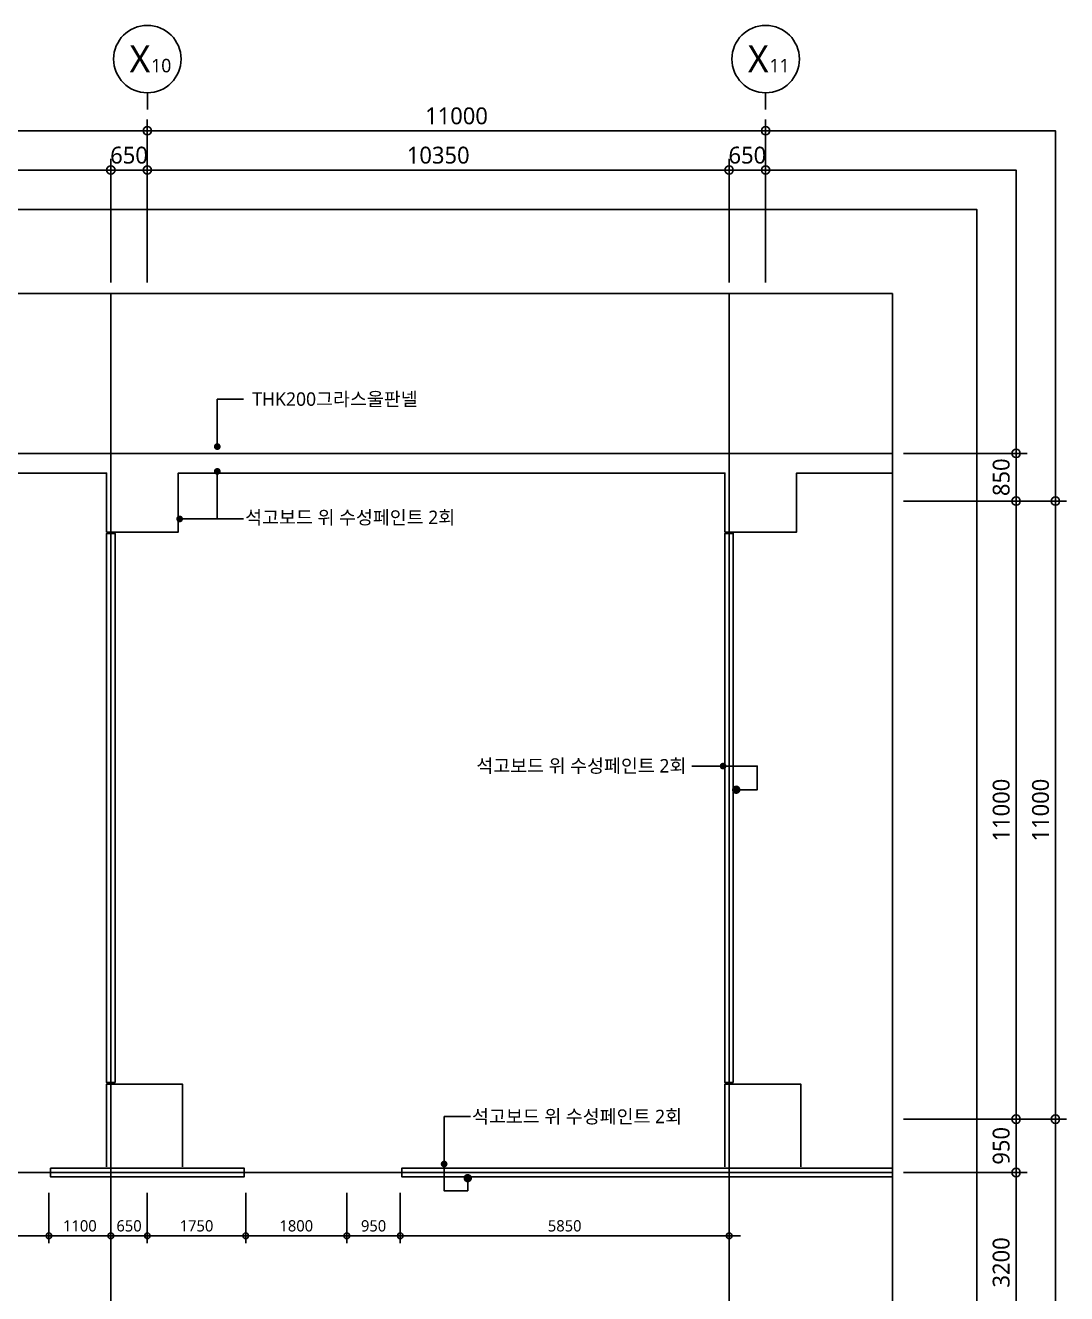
# Model space of a CAD drawing. Header units: millimetres. Extents: x 3775 to 244986, y 1861 to 55808.
# Drawn here: x 134968 to 153493, y 29424 to 51997 of the extents above; entities that cross this region are included whole.
import ezdxf
from ezdxf.enums import TextEntityAlignment as Align

# ---------------------------------------------------------------- set-up
doc = ezdxf.new("R2010")
doc.units = ezdxf.units.MM
doc.header["$LTSCALE"] = 100
doc.header["$MEASUREMENT"] = 0
doc.header["$PDSIZE"] = -10
doc.linetypes.add('CEN', pattern=[62, 60, -1, 0, -1])
doc.layers.get('0').update_dxf_attribs({"linetype": 'CONTINUOUS'})
doc.layers.get('Defpoints').update_dxf_attribs({"color": 171, "linetype": 'CONTINUOUS'})
for name, color, linetype in [('CEN(ST)', 1, 'CEN'), ('INS', 252, 'BATTING'), ('LED', 7, 'CONTINUOUS'), ('NDIM', 7, 'CONTINUOUS'), ('SYM(AXIS)', 7, 'CONTINUOUS'), ('TEXT(AXIS)', 2, 'CONTINUOUS'), ('TEXT(MIN)', 7, 'CONTINUOUS'), ('WALL-석고보드', 7, 'CONTINUOUS')]:
    doc.layers.add(name, color=color, linetype=linetype)
doc.styles.add('CGS', font='cgse', dxfattribs={"bigfont": 'cgs'})
doc.styles.add('나눔바른고딕', font='NanumBarunGothic.ttf')
doc.linetypes.add('BATTING', pattern='A,0.0001,-0.1,[134,ltypeshp.shx,S=0.1,R=0,X=-0.1,Y=0],-0.2,[134,ltypeshp.shx,S=0.1,R=180,X=0.1,Y=0],-0.1', length=0.4001)
doc.dimstyles.new('NDIM 1200', dxfattribs={"dimscale": 75, "dimtxt": 3, "dimasz": 1, "dimexe": 2, "dimexo": 2, "dimgap": 1, "dimtad": 1, "dimdec": 0, "dimdsep": 46, "dimtxsty": 'CGS', "dimblk": 'DOT0', "dimcen": 1, "dimdle": 8, "dimclrd": 256, "dimclre": 256, "dimclrt": 256, "dimadec": 0, "dimazin": 0, "dimtfac": 1, "dimtdec": 0, "dimtix": 1, "dimtmove": 2, "dimatfit": 3, "dimldrblk": 'DOT0', "dimfxl": 1, "dimtolj": 1, "dimtzin": 0, "dimlwd": -1, "dimlwe": -1, "dimarcsym": 0})

# ---------------------------------------------------------------- blocks, each defined once
blk = doc.blocks.new('DOT0')
blk.add_line((-3, 0), (3, 0))
at = {"color": 6}
blk.add_circle((0, 0), 0.75, dxfattribs=at)
blk = doc.blocks.new('*D31')
at = {"layer": 'Defpoints', "color": 0, "ltscale": 0.4, "transparency": 16777216}
for p in [(136488, 49422), (126138, 47222), (136488, 47222)]:
    blk.add_point(p, dxfattribs=at)
at = {"layer": 'NDIM', "ltscale": 0.4, "transparency": 16777216}
for p, q in [((126138, 47422), (126138, 49622)), ((136488, 47422), (136488, 49622)), ((126238, 49422), (136388, 49422))]:
    blk.add_line(p, q, dxfattribs=at)
at = {"layer": 'NDIM', "ltscale": 0.4, "transparency": 16777216, "xscale": 100, "yscale": 100, "zscale": 100, "rotation": 180}
blk.add_blockref('DOT0', (126138, 49422), dxfattribs=at)
at = {"layer": 'NDIM', "ltscale": 0.4, "transparency": 16777216, "xscale": 100, "yscale": 100, "zscale": 100}
blk.add_blockref('DOT0', (136488, 49422), dxfattribs=at)
at = {"layer": 'NDIM', "ltscale": 0.4, "transparency": 16777216, "insert": (131313, 49685), "char_height": 300, "attachment_point": 5, "style": '나눔바른고딕'}
blk.add_mtext('\\A1;10350', dxfattribs=at)
blk = doc.blocks.new('*D32')
at = {"layer": 'Defpoints', "color": 0, "ltscale": 0.4, "transparency": 16777216}
for p in [(136488, 49422), (136488, 47222), (137138, 47222)]:
    blk.add_point(p, dxfattribs=at)
at = {"layer": 'NDIM', "ltscale": 0.4, "transparency": 16777216}
for p, q in [((136488, 47422), (136488, 49622)), ((137138, 47422), (137138, 49622)), ((136388, 49422), (136288, 49422)), ((137138, 49422), (136488, 49422)), ((137238, 49422), (137338, 49422))]:
    blk.add_line(p, q, dxfattribs=at)
at = {"layer": 'NDIM', "ltscale": 0.4, "transparency": 16777216, "xscale": 100, "yscale": 100, "zscale": 100}
blk.add_blockref('DOT0', (136488, 49422), dxfattribs=at)
at = {"layer": 'NDIM', "ltscale": 0.4, "transparency": 16777216, "xscale": 100, "yscale": 100, "zscale": 100, "rotation": 180}
blk.add_blockref('DOT0', (137138, 49422), dxfattribs=at)
at = {"layer": 'NDIM', "ltscale": 0.4, "transparency": 16777216, "insert": (136813, 49685), "char_height": 300, "attachment_point": 5, "style": '나눔바른고딕'}
blk.add_mtext('\\A1;650', dxfattribs=at)
blk = doc.blocks.new('*D33')
at = {"layer": 'Defpoints', "color": 0, "ltscale": 0.4, "transparency": 16777216}
for p in [(137138, 49422), (137138, 47222), (147488, 47222)]:
    blk.add_point(p, dxfattribs=at)
at = {"layer": 'NDIM', "ltscale": 0.4, "transparency": 16777216}
for p, q in [((137138, 47422), (137138, 49622)), ((147488, 47422), (147488, 49622)), ((147388, 49422), (137238, 49422))]:
    blk.add_line(p, q, dxfattribs=at)
at = {"layer": 'NDIM', "ltscale": 0.4, "transparency": 16777216, "xscale": 100, "yscale": 100, "zscale": 100, "rotation": 180}
blk.add_blockref('DOT0', (137138, 49422), dxfattribs=at)
at = {"layer": 'NDIM', "ltscale": 0.4, "transparency": 16777216, "xscale": 100, "yscale": 100, "zscale": 100}
blk.add_blockref('DOT0', (147488, 49422), dxfattribs=at)
at = {"layer": 'NDIM', "ltscale": 0.4, "transparency": 16777216, "insert": (142313, 49685), "char_height": 300, "attachment_point": 5, "style": '나눔바른고딕'}
blk.add_mtext('\\A1;10350', dxfattribs=at)
blk = doc.blocks.new('*D34')
at = {"layer": 'Defpoints', "color": 0, "ltscale": 0.4, "transparency": 16777216}
for p in [(148138, 49422), (147488, 47222), (148138, 47222)]:
    blk.add_point(p, dxfattribs=at)
at = {"layer": 'NDIM', "ltscale": 0.4, "transparency": 16777216}
for p, q in [((147488, 47422), (147488, 49622)), ((148138, 47422), (148138, 49622)), ((147388, 49422), (147288, 49422)), ((147488, 49422), (148138, 49422)), ((148238, 49422), (148338, 49422))]:
    blk.add_line(p, q, dxfattribs=at)
at = {"layer": 'NDIM', "ltscale": 0.4, "transparency": 16777216, "xscale": 100, "yscale": 100, "zscale": 100}
blk.add_blockref('DOT0', (147488, 49422), dxfattribs=at)
at = {"layer": 'NDIM', "ltscale": 0.4, "transparency": 16777216, "xscale": 100, "yscale": 100, "zscale": 100, "rotation": 180}
blk.add_blockref('DOT0', (148138, 49422), dxfattribs=at)
at = {"layer": 'NDIM', "ltscale": 0.4, "transparency": 16777216, "insert": (147813, 49685), "char_height": 300, "attachment_point": 5, "style": '나눔바른고딕'}
blk.add_mtext('\\A1;650', dxfattribs=at)
blk = doc.blocks.new('*D35')
at = {"layer": 'Defpoints', "color": 0, "ltscale": 0.4, "transparency": 16777216}
for p in [(148138, 50122), (137138, 47222), (148138, 47222)]:
    blk.add_point(p, dxfattribs=at)
at = {"layer": 'NDIM', "ltscale": 0.4, "transparency": 16777216}
for p, q in [((137138, 47422), (137138, 50322)), ((137238, 50122), (148038, 50122)), ((148138, 47422), (148138, 50322))]:
    blk.add_line(p, q, dxfattribs=at)
at = {"layer": 'NDIM', "ltscale": 0.4, "transparency": 16777216, "xscale": 100, "yscale": 100, "zscale": 100, "rotation": 180}
blk.add_blockref('DOT0', (137138, 50122), dxfattribs=at)
at = {"layer": 'NDIM', "ltscale": 0.4, "transparency": 16777216, "xscale": 100, "yscale": 100, "zscale": 100}
blk.add_blockref('DOT0', (148138, 50122), dxfattribs=at)
at = {"layer": 'NDIM', "ltscale": 0.4, "transparency": 16777216, "insert": (142638, 50384), "char_height": 300, "attachment_point": 5, "style": '나눔바른고딕'}
blk.add_mtext('\\A1;11000', dxfattribs=at)
blk = doc.blocks.new('*D36')
at = {"layer": 'Defpoints', "color": 0, "ltscale": 0.4, "transparency": 16777216}
for p in [(126138, 50122), (126138, 47222), (137138, 47222)]:
    blk.add_point(p, dxfattribs=at)
at = {"layer": 'NDIM', "ltscale": 0.4, "transparency": 16777216}
for p, q in [((126138, 47422), (126138, 50322)), ((137038, 50122), (126238, 50122)), ((137138, 47422), (137138, 50322))]:
    blk.add_line(p, q, dxfattribs=at)
at = {"layer": 'NDIM', "ltscale": 0.4, "transparency": 16777216, "xscale": 100, "yscale": 100, "zscale": 100, "rotation": 180}
blk.add_blockref('DOT0', (126138, 50122), dxfattribs=at)
at = {"layer": 'NDIM', "ltscale": 0.4, "transparency": 16777216, "xscale": 100, "yscale": 100, "zscale": 100}
blk.add_blockref('DOT0', (137138, 50122), dxfattribs=at)
at = {"layer": 'NDIM', "ltscale": 0.4, "transparency": 16777216, "insert": (131638, 50384), "char_height": 300, "attachment_point": 5, "style": '나눔바른고딕'}
blk.add_mtext('\\A1;11000', dxfattribs=at)
blk = doc.blocks.new('*D83')
at = {"layer": 'Defpoints', "color": 0, "ltscale": 0.4, "transparency": 16777216}
for p in [(137138, 31354), (138888, 31354), (137138, 30453)]:
    blk.add_point(p, dxfattribs=at)
at = {"layer": 'NDIM', "ltscale": 0.4, "transparency": 16777216}
for p, q in [((137138, 31220), (137138, 30319)), ((138888, 31220), (138888, 30319)), ((138821, 30453), (137205, 30453))]:
    blk.add_line(p, q, dxfattribs=at)
at = {"layer": 'NDIM', "ltscale": 0.4, "transparency": 16777216, "xscale": 67, "yscale": 67, "zscale": 67, "rotation": 180}
blk.add_blockref('DOT0', (137138, 30453), dxfattribs=at)
at = {"layer": 'NDIM', "ltscale": 0.4, "transparency": 16777216, "xscale": 67, "yscale": 67, "zscale": 67}
blk.add_blockref('DOT0', (138888, 30453), dxfattribs=at)
at = {"layer": 'NDIM', "ltscale": 0.4, "transparency": 16777216, "insert": (138013, 30629), "char_height": 201, "attachment_point": 5, "style": '나눔바른고딕'}
blk.add_mtext('\\A1;1750', dxfattribs=at)
blk = doc.blocks.new('*D84')
at = {"layer": 'Defpoints', "color": 0, "ltscale": 0.4, "transparency": 16777216}
for p in [(138888, 31354), (140688, 31354), (140688, 30453)]:
    blk.add_point(p, dxfattribs=at)
at = {"layer": 'NDIM', "ltscale": 0.4, "transparency": 16777216}
for p, q in [((138888, 31220), (138888, 30319)), ((140688, 31220), (140688, 30319)), ((138955, 30453), (140621, 30453))]:
    blk.add_line(p, q, dxfattribs=at)
at = {"layer": 'NDIM', "ltscale": 0.4, "transparency": 16777216, "xscale": 67, "yscale": 67, "zscale": 67, "rotation": 180}
blk.add_blockref('DOT0', (138888, 30453), dxfattribs=at)
at = {"layer": 'NDIM', "ltscale": 0.4, "transparency": 16777216, "xscale": 67, "yscale": 67, "zscale": 67}
blk.add_blockref('DOT0', (140688, 30453), dxfattribs=at)
at = {"layer": 'NDIM', "ltscale": 0.4, "transparency": 16777216, "insert": (139788, 30629), "char_height": 201, "attachment_point": 5, "style": '나눔바른고딕'}
blk.add_mtext('\\A1;1800', dxfattribs=at)
blk = doc.blocks.new('*D85')
at = {"layer": 'Defpoints', "color": 0, "ltscale": 0.4, "transparency": 16777216}
for p in [(136488, 31354), (137138, 31354), (136488, 30453)]:
    blk.add_point(p, dxfattribs=at)
at = {"layer": 'NDIM', "ltscale": 0.4, "transparency": 16777216}
for p, q in [((136488, 31220), (136488, 30319)), ((137138, 31220), (137138, 30319)), ((137071, 30453), (136555, 30453))]:
    blk.add_line(p, q, dxfattribs=at)
at = {"layer": 'NDIM', "ltscale": 0.4, "transparency": 16777216, "xscale": 67, "yscale": 67, "zscale": 67, "rotation": 180}
blk.add_blockref('DOT0', (136488, 30453), dxfattribs=at)
at = {"layer": 'NDIM', "ltscale": 0.4, "transparency": 16777216, "xscale": 67, "yscale": 67, "zscale": 67}
blk.add_blockref('DOT0', (137138, 30453), dxfattribs=at)
at = {"layer": 'NDIM', "ltscale": 0.4, "transparency": 16777216, "insert": (136813, 30629), "char_height": 201, "attachment_point": 5, "style": '나눔바른고딕'}
blk.add_mtext('\\A1;650', dxfattribs=at)
blk = doc.blocks.new('*D86')
at = {"layer": 'Defpoints', "color": 0, "ltscale": 0.4, "transparency": 16777216}
for p in [(135388, 31354), (136488, 31354), (135388, 30453)]:
    blk.add_point(p, dxfattribs=at)
at = {"layer": 'NDIM', "ltscale": 0.4, "transparency": 16777216}
for p, q in [((135388, 31220), (135388, 30319)), ((136488, 31220), (136488, 30319)), ((136421, 30453), (135455, 30453))]:
    blk.add_line(p, q, dxfattribs=at)
at = {"layer": 'NDIM', "ltscale": 0.4, "transparency": 16777216, "xscale": 67, "yscale": 67, "zscale": 67, "rotation": 180}
blk.add_blockref('DOT0', (135388, 30453), dxfattribs=at)
at = {"layer": 'NDIM', "ltscale": 0.4, "transparency": 16777216, "xscale": 67, "yscale": 67, "zscale": 67}
blk.add_blockref('DOT0', (136488, 30453), dxfattribs=at)
at = {"layer": 'NDIM', "ltscale": 0.4, "transparency": 16777216, "insert": (135938, 30629), "char_height": 201, "attachment_point": 5, "style": '나눔바른고딕'}
blk.add_mtext('\\A1;1100', dxfattribs=at)
blk = doc.blocks.new('*D92')
at = {"layer": 'Defpoints', "color": 0, "ltscale": 0.4, "transparency": 16777216}
for p in [(150393, 43529), (152593, 43529), (150393, 32529)]:
    blk.add_point(p, dxfattribs=at)
at = {"layer": 'NDIM', "ltscale": 0.4, "transparency": 16777216}
for p, q in [((150593, 43529), (152793, 43529)), ((152593, 32629), (152593, 43429)), ((150593, 32529), (152793, 32529))]:
    blk.add_line(p, q, dxfattribs=at)
at = {"layer": 'NDIM', "ltscale": 0.4, "transparency": 16777216, "xscale": 100, "yscale": 100, "zscale": 100}
for p, rotation in [((152593, 43529), 90), ((152593, 32529), 270)]:
    blk.add_blockref('DOT0', p, dxfattribs=dict(at, rotation=rotation))
at = {"layer": 'NDIM', "ltscale": 0.4, "transparency": 16777216, "insert": (152330, 38029), "char_height": 300, "attachment_point": 5, "rotation": 90, "style": '나눔바른고딕'}
blk.add_mtext('\\A1;11000', dxfattribs=at)
blk = doc.blocks.new('*D93')
at = {"layer": 'Defpoints', "color": 0, "ltscale": 0.4, "transparency": 16777216}
for p in [(150393, 32529), (152593, 32529), (150393, 31579)]:
    blk.add_point(p, dxfattribs=at)
at = {"layer": 'NDIM', "ltscale": 0.4, "transparency": 16777216}
for p, q in [((150593, 32529), (152793, 32529)), ((152593, 31679), (152593, 32429)), ((150593, 31579), (152793, 31579))]:
    blk.add_line(p, q, dxfattribs=at)
at = {"layer": 'NDIM', "ltscale": 0.4, "transparency": 16777216, "xscale": 100, "yscale": 100, "zscale": 100}
for p, rotation in [((152593, 32529), 90), ((152593, 31579), 270)]:
    blk.add_blockref('DOT0', p, dxfattribs=dict(at, rotation=rotation))
at = {"layer": 'NDIM', "ltscale": 0.4, "transparency": 16777216, "insert": (152329, 32054), "char_height": 300, "attachment_point": 5, "rotation": 90, "style": '나눔바른고딕'}
blk.add_mtext('\\A1;950', dxfattribs=at)
blk = doc.blocks.new('*D94')
at = {"layer": 'Defpoints', "color": 0, "ltscale": 0.4, "transparency": 16777216}
for p in [(150393, 43529), (153293, 43529), (150393, 32529)]:
    blk.add_point(p, dxfattribs=at)
at = {"layer": 'NDIM', "ltscale": 0.4, "transparency": 16777216}
for p, q in [((150593, 43529), (153493, 43529)), ((153293, 32629), (153293, 43429)), ((150593, 32529), (153493, 32529))]:
    blk.add_line(p, q, dxfattribs=at)
at = {"layer": 'NDIM', "ltscale": 0.4, "transparency": 16777216, "xscale": 100, "yscale": 100, "zscale": 100}
for p, rotation in [((153293, 43529), 90), ((153293, 32529), 270)]:
    blk.add_blockref('DOT0', p, dxfattribs=dict(at, rotation=rotation))
at = {"layer": 'NDIM', "ltscale": 0.4, "transparency": 16777216, "insert": (153030, 38029), "char_height": 300, "attachment_point": 5, "rotation": 90, "style": '나눔바른고딕'}
blk.add_mtext('\\A1;11000', dxfattribs=at)
blk = doc.blocks.new('*D87')
at = {"layer": 'Defpoints', "color": 0, "ltscale": 0.4, "transparency": 16777216}
for p in [(150393, 44379), (150393, 43529), (152593, 43529)]:
    blk.add_point(p, dxfattribs=at)
at = {"layer": 'NDIM', "ltscale": 0.4, "transparency": 16777216}
for p, q in [((152593, 44479), (152593, 44579)), ((150593, 44379), (152793, 44379)), ((152593, 44379), (152593, 43529)), ((150593, 43529), (152793, 43529)), ((152593, 43429), (152593, 43329))]:
    blk.add_line(p, q, dxfattribs=at)
at = {"layer": 'NDIM', "ltscale": 0.4, "transparency": 16777216, "xscale": 100, "yscale": 100, "zscale": 100}
for p, rotation in [((152593, 44379), 270), ((152593, 43529), 90)]:
    blk.add_blockref('DOT0', p, dxfattribs=dict(at, rotation=rotation))
at = {"layer": 'NDIM', "ltscale": 0.4, "transparency": 16777216, "insert": (152330, 43954), "char_height": 300, "attachment_point": 5, "rotation": 90, "style": '나눔바른고딕'}
blk.add_mtext('\\A1;850', dxfattribs=at)
blk = doc.blocks.new('*D88')
at = {"layer": 'Defpoints', "color": 0, "ltscale": 0.4, "transparency": 16777216}
for p in [(150393, 31579), (152593, 31579), (150393, 28379)]:
    blk.add_point(p, dxfattribs=at)
at = {"layer": 'NDIM', "ltscale": 0.4, "transparency": 16777216}
for p, q in [((150593, 31579), (152793, 31579)), ((152593, 28479), (152593, 31479)), ((150593, 28379), (152793, 28379))]:
    blk.add_line(p, q, dxfattribs=at)
at = {"layer": 'NDIM', "ltscale": 0.4, "transparency": 16777216, "xscale": 100, "yscale": 100, "zscale": 100}
for p, rotation in [((152593, 31579), 90), ((152593, 28379), 270)]:
    blk.add_blockref('DOT0', p, dxfattribs=dict(at, rotation=rotation))
at = {"layer": 'NDIM', "ltscale": 0.4, "transparency": 16777216, "insert": (152329, 29979), "char_height": 300, "attachment_point": 5, "rotation": 90, "style": '나눔바른고딕'}
blk.add_mtext('\\A1;3200', dxfattribs=at)
blk = doc.blocks.new('*D91')
at = {"layer": 'Defpoints', "color": 0, "ltscale": 0.4, "transparency": 16777216}
for p in [(150393, 32529), (150393, 16029), (153293, 16029)]:
    blk.add_point(p, dxfattribs=at)
at = {"layer": 'NDIM', "ltscale": 0.4, "transparency": 16777216}
for p, q in [((150593, 32529), (153493, 32529)), ((153293, 32429), (153293, 16129)), ((150593, 16029), (153493, 16029))]:
    blk.add_line(p, q, dxfattribs=at)
at = {"layer": 'NDIM', "ltscale": 0.4, "transparency": 16777216, "xscale": 100, "yscale": 100, "zscale": 100}
for p, rotation in [((153293, 32529), 90), ((153293, 16029), 270)]:
    blk.add_blockref('DOT0', p, dxfattribs=dict(at, rotation=rotation))
at = {"layer": 'NDIM', "ltscale": 0.4, "transparency": 16777216, "insert": (153029, 24279), "char_height": 300, "attachment_point": 5, "rotation": 90, "style": '나눔바른고딕'}
blk.add_mtext('\\A1;16500', dxfattribs=at)
blk = doc.blocks.new('_Dot')
at = {"color": 0, "linetype": 'ByBlock', "lineweight": -2}
blk.add_line((-0.5, 0), (-1, 0), dxfattribs=at)
at = {"color": 0, "linetype": 'ByBlock', "const_width": 0.5}
blk.add_lwpolyline([(-0.25, 0, 1), (0.25, 0, 1)], format="xyb", close=True, dxfattribs=at)
blk = doc.blocks.new('*D106')
at = {"layer": 'Defpoints', "color": 0, "ltscale": 0.4, "transparency": 16777216}
for p in [(140688, 31354), (141638, 31354), (141638, 30453)]:
    blk.add_point(p, dxfattribs=at)
at = {"layer": 'NDIM', "ltscale": 0.4, "transparency": 16777216}
for p, q in [((140688, 31220), (140688, 30319)), ((141638, 31220), (141638, 30319)), ((140755, 30453), (141571, 30453))]:
    blk.add_line(p, q, dxfattribs=at)
at = {"layer": 'NDIM', "ltscale": 0.4, "transparency": 16777216, "xscale": 67, "yscale": 67, "zscale": 67, "rotation": 180}
blk.add_blockref('DOT0', (140688, 30453), dxfattribs=at)
at = {"layer": 'NDIM', "ltscale": 0.4, "transparency": 16777216, "xscale": 67, "yscale": 67, "zscale": 67}
blk.add_blockref('DOT0', (141638, 30453), dxfattribs=at)
at = {"layer": 'NDIM', "ltscale": 0.4, "transparency": 16777216, "insert": (141163, 30629), "char_height": 201, "attachment_point": 5, "style": '나눔바른고딕'}
blk.add_mtext('\\A1;950', dxfattribs=at)
blk = doc.blocks.new('*D107')
at = {"layer": 'Defpoints', "color": 0, "ltscale": 0.4, "transparency": 16777216}
for p in [(133588, 31354), (135388, 31354), (133588, 30453)]:
    blk.add_point(p, dxfattribs=at)
at = {"layer": 'NDIM', "ltscale": 0.4, "transparency": 16777216}
for p, q in [((133588, 31220), (133588, 30319)), ((135388, 31220), (135388, 30319)), ((135321, 30453), (133655, 30453))]:
    blk.add_line(p, q, dxfattribs=at)
at = {"layer": 'NDIM', "ltscale": 0.4, "transparency": 16777216, "xscale": 67, "yscale": 67, "zscale": 67, "rotation": 180}
blk.add_blockref('DOT0', (133588, 30453), dxfattribs=at)
at = {"layer": 'NDIM', "ltscale": 0.4, "transparency": 16777216, "xscale": 67, "yscale": 67, "zscale": 67}
blk.add_blockref('DOT0', (135388, 30453), dxfattribs=at)
at = {"layer": 'NDIM', "ltscale": 0.4, "transparency": 16777216, "insert": (134488, 30629), "char_height": 201, "attachment_point": 5, "style": '나눔바른고딕'}
blk.add_mtext('\\A1;1800', dxfattribs=at)
blk = doc.blocks.new('A$C2F20087E')
at = {"layer": 'SYM(AXIS)'}
blk.add_line((600, 0), (600, 300), dxfattribs=at)
blk.add_circle((600, 900), 600, dxfattribs=at)
blk = doc.blocks.new('*D545')
at = {"layer": 'Defpoints', "color": 0, "ltscale": 0.4, "transparency": 16777216}
for p in [(141638, 31354), (147488, 31354), (147488, 30453)]:
    blk.add_point(p, dxfattribs=at)
at = {"layer": 'NDIM', "ltscale": 0.4, "transparency": 16777216}
for p, q in [((141638, 31220), (141638, 30319)), ((147488, 31220), (147488, 30319)), ((141705, 30453), (147421, 30453))]:
    blk.add_line(p, q, dxfattribs=at)
at = {"layer": 'NDIM', "ltscale": 0.4, "transparency": 16777216, "xscale": 67, "yscale": 67, "zscale": 67, "rotation": 180}
blk.add_blockref('DOT0', (141638, 30453), dxfattribs=at)
at = {"layer": 'NDIM', "ltscale": 0.4, "transparency": 16777216, "xscale": 67, "yscale": 67, "zscale": 67}
blk.add_blockref('DOT0', (147488, 30453), dxfattribs=at)
at = {"layer": 'NDIM', "ltscale": 0.4, "transparency": 16777216, "insert": (144563, 30629), "char_height": 201, "attachment_point": 5, "style": '나눔바른고딕'}
blk.add_mtext('\\A1;5850', dxfattribs=at)

msp = doc.modelspace()

# ---------------------------------------------------------------- linework, layer by layer
at = {"ltscale": 10000}
for points in [[(147614.5, 38392.5), (147987.5, 38392.5), (147987.5, 38812.3), (146823.4, 38812.3)], [(142838.3, 31505.2), (142838.3, 31255.5), (142418.4, 31255.5), (142418.4, 32578)]]:
    msp.add_lwpolyline(points, dxfattribs=at)
at = {"layer": 'CEN(ST)', "ltscale": 10000}
for p, q in [((136488.1, 11251.7), (136488.1, 47221.6)), ((147488.1, 11251.7), (147488.1, 47221.6)), ((90597.8, 44378.8), (150392.6, 44378.8)), ((90597.8, 31578.8), (150392.6, 31578.8))]:
    msp.add_line(p, q, dxfattribs=at)
at = {"layer": 'Defpoints', "ltscale": 10000}
for points in [[(87697.8, 8351.7), (153292.6, 8351.7), (153292.6, 50121.6), (87697.8, 50121.6)], [(88397.8, 9051.7), (152592.6, 9051.7), (152592.6, 49421.6), (88397.8, 49421.6)], [(89097.8, 9751.7), (151892.6, 9751.7), (151892.6, 48721.6), (89097.8, 48721.6)], [(90597.8, 11251.7), (150392.6, 11251.7), (150392.6, 47221.6), (90597.8, 47221.6)]]:
    msp.add_lwpolyline(points, close=True, dxfattribs=at)
at = {"layer": 'INS', "ltscale": 2.5}
msp.add_lwpolyline([(90597.8, 44378.8), (150392.6, 44378.8)], dxfattribs=at)
at = {"layer": 'LED', "const_width": 75}
for points in [[(147614.5, 38430, 1), (147614.5, 38355, 1)], [(142838.3, 31516.3, -1), (142838.3, 31441.3, -1)]]:
    msp.add_lwpolyline(points, format="xyb", close=True, dxfattribs=at)
at = {"layer": 'NDIM', "ltscale": 10000}
for points in [[(137713.1, 43211.3), (138382.8, 43211.3)], [(147260.8, 38812.3), (146823.4, 38812.3)]]:
    msp.add_lwpolyline(points, dxfattribs=at)
at = {"layer": 'WALL-석고보드', "color": 8, "ltscale": 10000}
for points in [[(125663.1, 42828.8), (125663.1, 42978.8), (126688.1, 42978.8), (126688.1, 44028.8), (136413.1, 44028.8), (136413.1, 42978.8), (137688.1, 42978.8), (137688.1, 44028.8), (147413.1, 44028.8), (147413.1, 42978.8), (148688.1, 42978.8), (148688.1, 44028.8), (150392.6, 44028.8)], [(136413.1, 31678.8), (136413.1, 33153.8), (137763.1, 33153.8), (137763.1, 31678.8)], [(147413.1, 31678.8), (147413.1, 33153.8), (148763.1, 33153.8), (148763.1, 31678.8)], [(150392.6, 31503.8), (141663.1, 31503.8), (141663.1, 31653.8), (150392.6, 31653.8)]]:
    msp.add_lwpolyline(points, dxfattribs=at)
for points in [[(136563.1, 33178.8), (136413.1, 33178.8), (136413.1, 42953.8), (136563.1, 42953.8)], [(147563.1, 33178.8), (147413.1, 33178.8), (147413.1, 42953.8), (147563.1, 42953.8)], [(135413.1, 31653.8), (138863.1, 31653.8), (138863.1, 31503.8), (135413.1, 31503.8)]]:
    msp.add_lwpolyline(points, close=True, dxfattribs=at)

# ---------------------------------------------------------------- block references
for p in [(136538.1, 50496.6), (147538.1, 50496.6)]:
    msp.add_blockref('A$C2F20087E', p)
at = {"layer": 'NDIM', "ltscale": 10000, "yscale": 120, "zscale": 120, "rotation": 180}
for p, xscale in [((137713.1, 43211.3), 120), ((147380.8, 38812.3), -120)]:
    msp.add_blockref('_Dot', p, dxfattribs=dict(at, xscale=xscale))

# ---------------------------------------------------------------- texts
at = {"layer": 'TEXT(AXIS)', "style": '나눔바른고딕'}
for s, height, p in [('X', 480, (137006.4, 51400.5)), ('X', 480, (148006.4, 51400.5)), ('10', 240, (137385.6, 51280.6)), ('11', 240, (148385.6, 51280.6))]:
    msp.add_text(s, height=height, dxfattribs=at).set_placement(p, align=Align.MIDDLE)
at = {"layer": 'TEXT(MIN)', "style": '나눔바른고딕'}
for s, p in [('THK200그라스울판넬', (141947.7, 45345.2)), ('석고보드 위 수성페인트 2회', (142614.4, 43239.4)), ('석고보드 위 수성페인트 2회', (146727, 38817.9)), ('석고보드 위 수성페인트 2회', (146650.1, 32576.8))]:
    msp.add_text(s, height=240, dxfattribs=at).set_placement(p, align=Align.MIDDLE_RIGHT)

# ---------------------------------------------------------------- dimensions: what is measured, and where the dimension line sits
at = {"layer": 'NDIM', "ltscale": 0.4}
for base, p1, p2, angle, override, picture, middle in [((126138.1, 50121.6), (137138.1, 47221.6), (126138.1, 47221.6), 180, {"dimscale": 100, "dimtxsty": '나눔바른고딕'}, '*D36', (131638.1, 50384.5)), ((136488.1, 49421.6), (137138.1, 47221.6), (136488.1, 47221.6), 180, {"dimscale": 100, "dimtxsty": '나눔바른고딕'}, '*D32', (136813.1, 49684.7)), ((137138.1, 49421.6), (147488.1, 47221.6), (137138.1, 47221.6), 180, {"dimscale": 100, "dimtxsty": '나눔바른고딕'}, '*D33', (142313.1, 49684.7)), ((152592.6, 43528.8), (150392.6, 44378.8), (150392.6, 43528.8), 270, {"dimscale": 100, "dimtxsty": '나눔바른고딕'}, '*D87', (152329.7, 43953.8)), ((152592.6, 43528.8), (150392.6, 32528.8), (150392.6, 43528.8), 90, {"dimscale": 100, "dimtxsty": '나눔바른고딕'}, '*D92', (152329.7, 38028.8)), ((153292.6, 43528.8), (150392.6, 32528.8), (150392.6, 43528.8), 90, {"dimscale": 100, "dimtxsty": '나눔바른고딕'}, '*D94', (153029.7, 38028.8)), ((152592.6, 32528.8), (150392.6, 31578.8), (150392.6, 32528.8), 90, {"dimscale": 100, "dimtxsty": '나눔바른고딕'}, '*D93', (152329.5, 32053.8)), ((153292.6, 16028.8), (150392.6, 32528.8), (150392.6, 16028.8), 270, {"dimscale": 100, "dimtxsty": '나눔바른고딕'}, '*D91', (153029.5, 24278.8)), ((152592.6, 31578.8), (150392.6, 28378.8), (150392.6, 31578.8), 90, {"dimscale": 100, "dimtxsty": '나눔바른고딕'}, '*D88', (152329.5, 29978.8)), ((133588.1, 30453.1), (135388.1, 31353.7), (133588.1, 31353.7), 180, {"dimscale": 67, "dimtxsty": '나눔바른고딕'}, '*D107', (134488.1, 30629.3)), ((135388.1, 30453.1), (136488.1, 31353.7), (135388.1, 31353.7), 180, {"dimscale": 67, "dimtxsty": '나눔바른고딕'}, '*D86', (135938.1, 30629.3)), ((136488.1, 30453.1), (137138.1, 31353.7), (136488.1, 31353.7), 180, {"dimscale": 67, "dimtxsty": '나눔바른고딕'}, '*D85', (136813.1, 30629.4)), ((137138.1, 30453.1), (138888.1, 31353.7), (137138.1, 31353.7), 180, {"dimscale": 67, "dimtxsty": '나눔바른고딕'}, '*D83', (138013.1, 30629.3))]:
    dim = msp.add_linear_dim(base=base, p1=p1, p2=p2, angle=angle, dimstyle='NDIM 1200', override=override, dxfattribs=at)
    dim.commit()
    dim.dimension.update_dxf_attribs({"geometry": picture, "text_midpoint": middle})
for base, p1, p2, override, picture, middle in [((148138.1, 50121.6), (137138.1, 47221.6), (148138.1, 47221.6), {"dimscale": 100, "dimtxsty": '나눔바른고딕'}, '*D35', (142638.1, 50384.5)), ((136488.1, 49421.6), (126138.1, 47221.6), (136488.1, 47221.6), {"dimscale": 100, "dimtxsty": '나눔바른고딕'}, '*D31', (131313.1, 49684.7)), ((148138.1, 49421.6), (147488.1, 47221.6), (148138.1, 47221.6), {"dimscale": 100, "dimtxsty": '나눔바른고딕'}, '*D34', (147813.1, 49684.7)), ((140688.1, 30453.1), (138888.1, 31353.7), (140688.1, 31353.7), {"dimscale": 67, "dimtxsty": '나눔바른고딕'}, '*D84', (139788.1, 30629.3)), ((141638.1, 30453.1), (140688.1, 31353.7), (141638.1, 31353.7), {"dimscale": 67, "dimtxsty": '나눔바른고딕'}, '*D106', (141163.1, 30629.4)), ((147488.1, 30453.1), (141638.1, 31353.7), (147488.1, 31353.7), {"dimscale": 67, "dimtxsty": '나눔바른고딕'}, '*D545', (144563.1, 30629.3))]:
    dim = msp.add_linear_dim(base=base, p1=p1, p2=p2, dimstyle='NDIM 1200', override=override, dxfattribs=at)
    dim.commit()
    dim.dimension.update_dxf_attribs({"geometry": picture, "text_midpoint": middle})

# ---------------------------------------------------------------- leaders
at = {"layer": 'NDIM', "ltscale": 10000}
for points in [[(138382.8, 44498.9), (138382.8, 45346.3), (138849, 45346.3)], [(138382.8, 44058.7), (138382.8, 43211.3), (138849, 43211.3)], [(142418.4, 31730.6), (142418.4, 32578), (142884.6, 32578)]]:
    msp.add_leader(points, dimstyle='NDIM 1200', override={"dimscale": 120, "dimasz": 1, "dimgap": 1, "dimtad": 0, "dimldrblk": 'Dot'}, dxfattribs=at)

doc.saveas('drawing.dxf')
